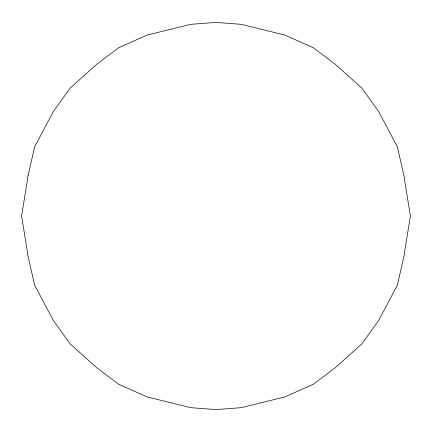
<?xml version="1.0" encoding="UTF-8"?>
<svg xmlns="http://www.w3.org/2000/svg" width="432" height="432" viewBox="0 0 432 432"><rect width="100%" height="100%" fill="white"/><g stroke="black" fill="none" stroke-linecap="round" stroke-linejoin="round"><path stroke-width="0.65" d="M28.226 174.917L21.6 216L28.226 257.083L34.625 285.142L53.379 320.522L70.2 343.964L96.957 367.918L118.8 384.356L147.269 396.97L190.841 407.668L216 409.579L241.159 407.668L284.731 396.97L313.2 384.356L335.043 367.918L361.8 343.964L378.621 320.522L397.375 285.142L403.774 257.083L410.4 216L403.774 174.917L397.375 146.858L378.621 111.478L361.8 88.036L335.043 64.082L313.2 47.644L284.731 35.03L241.159 24.332L216 22.421L190.841 24.332L147.269 35.03L118.8 47.644L96.957 64.082L70.2 88.036L53.379 111.478L34.625 146.858L28.226 174.917"/></g></svg>
